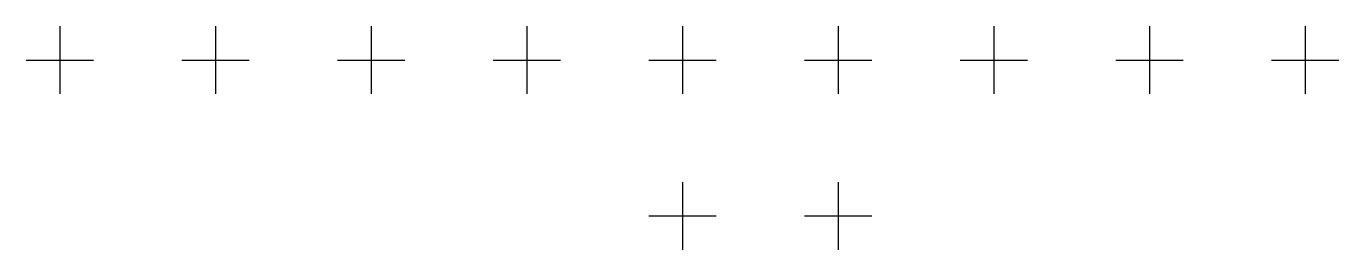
# Model space of a CAD drawing. Extents: x 1.45 to 10, y -7.63 to -1.
# Drawn here: x 4.878 to 5.722, y -5.222 to -5.078 of the extents above; entities that cross this region are included whole.
import ezdxf

# ---------------------------------------------------------------- set-up
doc = ezdxf.new("R2010")
doc.units = 0
doc.header["$MEASUREMENT"] = 0
doc.layers.add('BLACK', color=7, linetype='CONTINUOUS')

msp = doc.modelspace()

# ---------------------------------------------------------------- linework, layer by layer
at = {"layer": 'BLACK', "linetype": 'CONTINUOUS'}
for p, q in [((4.9, -5.07835), (4.9, -5.12165)), ((5, -5.07835), (5, -5.12165)), ((5.1, -5.07835), (5.1, -5.12165)), ((5.2, -5.07835), (5.2, -5.12165)), ((5.3, -5.07835), (5.3, -5.12165)), ((5.4, -5.07835), (5.4, -5.12165)), ((5.5, -5.07835), (5.5, -5.12165)), ((5.6, -5.07835), (5.6, -5.12165)), ((5.7, -5.07835), (5.7, -5.12165)), ((4.87835, -5.1), (4.92165, -5.1)), ((4.97835, -5.1), (5.02165, -5.1)), ((5.07835, -5.1), (5.12165, -5.1)), ((5.17835, -5.1), (5.22165, -5.1)), ((5.27835, -5.1), (5.32165, -5.1)), ((5.37835, -5.1), (5.42165, -5.1)), ((5.47835, -5.1), (5.52165, -5.1)), ((5.57835, -5.1), (5.62165, -5.1)), ((5.67835, -5.1), (5.72165, -5.1)), ((5.3, -5.17835), (5.3, -5.22165)), ((5.4, -5.17835), (5.4, -5.22165)), ((5.27835, -5.2), (5.32165, -5.2)), ((5.37835, -5.2), (5.42165, -5.2))]:
    msp.add_line(p, q, dxfattribs=at)

doc.saveas('drawing.dxf')
